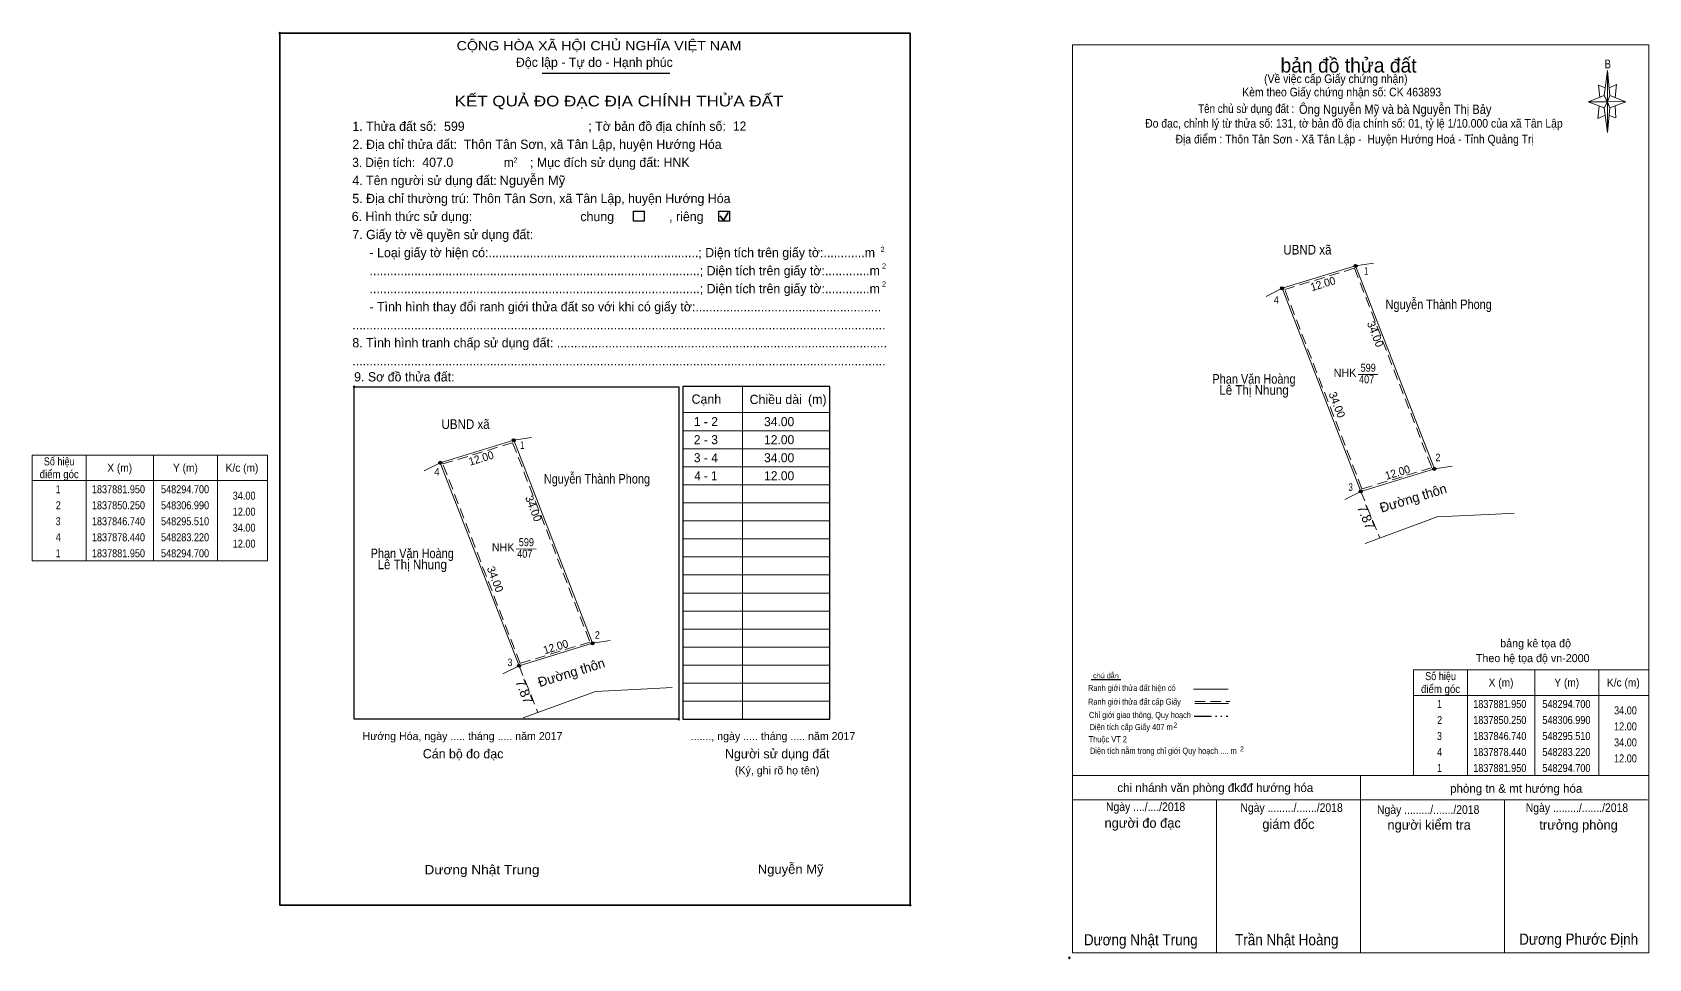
# Model space of a CAD drawing. Header units: metres. Extents: x 548220 to 548895, y 1837801 to 1837946.
# Drawn here: x 548219.5 to 548471.9, y 1837801 to 1837945.7 of the extents above; entities that cross this region are included whole.
import ezdxf
from ezdxf.enums import TextEntityAlignment as Align

# ---------------------------------------------------------------- set-up
doc = ezdxf.new("R2010")
doc.units = ezdxf.units.M
doc.header["$LTSCALE"] = 0.54
doc.header["$PDMODE"] = 32
doc.header["$PDSIZE"] = 0.27
doc.linetypes.add('DASH_DOUBLE_DOT', pattern=[9.2, 5, -1.2, 0.3, -1.2, 0.3, -1.2])
doc.linetypes.add('MEDIUM_DASHED', pattern=[4.5, 3, -1.5])
for name, color, linetype, lineweight in [('1', 7, 'Continuous', 13), ('10', 7, 'Continuous', 13), ('11', 7, 'Continuous', 25), ('2', 7, 'Continuous', 35), ('27', 7, 'Continuous', 13), ('4', 7, 'Continuous', 13), ('50', 7, 'Continuous', 25), ('63', 7, 'Continuous', 13)]:
    doc.layers.add(name, color=color, linetype=linetype, lineweight=lineweight)
for name, color, linetype in [('36', 7, 'Continuous'), ('48', 7, 'Continuous'), ('52', 7, 'Continuous'), ('6', 7, 'Continuous'), ('9', 7, 'Continuous')]:
    doc.layers.add(name, color=color, linetype=linetype)

msp = doc.modelspace()

# ---------------------------------------------------------------- hatches: boundary and pattern name
at = {"layer": '11'}
for points in [[(548426.3947, 1837909.19, 1), (548425.9253, 1837909.19, 1)], [(548414.9147, 1837905.68, 1), (548414.4453, 1837905.68, 1)], [(548414.9147, 1837905.68, 1), (548414.4453, 1837905.68, 1)], [(548294.9347, 1837881.95, 1), (548294.4653, 1837881.95, 1)], [(548283.4547, 1837878.44, 1), (548282.9853, 1837878.44, 1)], [(548283.4547, 1837878.44, 1), (548282.9853, 1837878.44, 1)], [(548438.6847, 1837877.49, 1), (548438.2153, 1837877.49, 1)], [(548427.2047, 1837873.98, 1), (548426.7353, 1837873.98, 1)], [(548307.2247, 1837850.25, 1), (548306.7553, 1837850.25, 1)], [(548295.7447, 1837846.74, 1), (548295.2753, 1837846.74, 1)]]:
    msp.add_hatch(color=256, dxfattribs=at).paths.add_polyline_path(points)

# ---------------------------------------------------------------- linework, layer by layer
at = {"layer": '1', "lineweight": 25}
for p, q in [((548299.15, 1837939.27), (548319.05, 1837939.27)), ((548344.04, 1837838.38), (548344.04, 1837890.33))]:
    msp.add_line(p, q, dxfattribs=at)
at = {"layer": '1', "lineweight": 35}
for p, q in [((548326.91, 1837917.02), (548327.47, 1837916.29)), ((548327.47, 1837916.29), (548328.15, 1837917.51))]:
    msp.add_line(p, q, dxfattribs=at)
at = {"layer": '1'}
for p, q in [((548330.43, 1837890.33), (548330.43, 1837838.38)), ((548321.11, 1837886.27), (548336.87, 1837886.27)), ((548336.87, 1837886.27), (548344.04, 1837886.27)), ((548321.11, 1837883.45), (548336.87, 1837883.45)), ((548336.87, 1837883.45), (548344.04, 1837883.45)), ((548321.11, 1837880.64), (548336.87, 1837880.64)), ((548336.87, 1837880.64), (548344.04, 1837880.64)), ((548321.11, 1837877.82), (548336.87, 1837877.82)), ((548336.87, 1837877.82), (548344.04, 1837877.82)), ((548321.11, 1837875), (548336.87, 1837875)), ((548336.87, 1837875), (548344.04, 1837875)), ((548321.11, 1837872.19), (548336.87, 1837872.19)), ((548336.87, 1837872.19), (548344.04, 1837872.19)), ((548321.11, 1837869.37), (548336.87, 1837869.37)), ((548336.87, 1837869.37), (548344.04, 1837869.37)), ((548321.11, 1837866.55), (548336.87, 1837866.55)), ((548336.87, 1837866.55), (548344.04, 1837866.55)), ((548321.11, 1837863.73), (548336.87, 1837863.73)), ((548336.87, 1837863.73), (548344.04, 1837863.73)), ((548321.11, 1837860.92), (548336.87, 1837860.92)), ((548336.87, 1837860.92), (548344.04, 1837860.92)), ((548321.11, 1837858.1), (548336.87, 1837858.1)), ((548336.87, 1837858.1), (548344.04, 1837858.1)), ((548321.11, 1837855.28), (548336.87, 1837855.28)), ((548336.87, 1837855.28), (548344.04, 1837855.28)), ((548321.11, 1837852.47), (548336.87, 1837852.47)), ((548336.87, 1837852.47), (548344.04, 1837852.47)), ((548321.11, 1837849.65), (548336.87, 1837849.65)), ((548336.87, 1837849.65), (548344.04, 1837849.65)), ((548321.11, 1837846.83), (548336.87, 1837846.83)), ((548336.87, 1837846.83), (548344.04, 1837846.83)), ((548321.11, 1837844.02), (548336.87, 1837844.02)), ((548336.87, 1837844.02), (548344.04, 1837844.02)), ((548321.11, 1837841.2), (548336.87, 1837841.2)), ((548336.87, 1837841.2), (548344.04, 1837841.2))]:
    msp.add_line(p, q, dxfattribs=at)
for points in [[(548426.16, 1837909.19), (548438.45, 1837877.49), (548426.97, 1837873.98), (548414.68, 1837905.68)], [(548294.7, 1837881.95), (548306.99, 1837850.25), (548295.51, 1837846.74), (548283.22, 1837878.44)]]:
    msp.add_lwpolyline(points, close=True, dxfattribs=at)
at = {"layer": '1', "lineweight": 25}
msp.add_lwpolyline([(548272.13, 1837838.38), (548269.76, 1837838.38), (548269.76, 1837890.31), (548320.45, 1837890.31), (548320.45, 1837838.38), (548316.54, 1837838.38)], close=True, dxfattribs=at)
msp.add_lwpolyline([(548344.04, 1837890.33), (548321.11, 1837890.33), (548321.11, 1837838.38), (548344.04, 1837838.38), (548344.04, 1837838.89)], dxfattribs=at)
at = {"layer": '1'}
for p in [(548258.16, 1837945.52), (548269.76, 1837890.31), (548320.45, 1837838.38), (548356.59, 1837809.37)]:
    msp.add_point(p, dxfattribs=at)
at = {"layer": '10', "linetype": 'MEDIUM_DASHED'}
for p, q in [((548426.97, 1837873.98), (548429.92, 1837866.69)), ((548295.51, 1837846.74), (548298.46, 1837839.45))]:
    msp.add_line(p, q, dxfattribs=at)
at = {"layer": '10'}
for p, q in [((548438.91, 1837869.98), (548448, 1837870.44)), ((548448, 1837870.44), (548450.89, 1837870.59)), ((548427.64, 1837865.85), (548438.91, 1837869.98)), ((548296.18, 1837838.61), (548307.45, 1837842.74)), ((548307.45, 1837842.74), (548316.54, 1837843.2)), ((548316.54, 1837843.2), (548319.43, 1837843.35))]:
    msp.add_line(p, q, dxfattribs=at)
for points in [[(548414.68, 1837905.68), (548426.16, 1837909.19), (548438.45, 1837877.49), (548426.97, 1837873.98)], [(548283.22, 1837878.44), (548294.7, 1837881.95), (548306.99, 1837850.25), (548295.51, 1837846.74)]]:
    msp.add_lwpolyline(points, close=True, dxfattribs=at)
at = {"layer": '10', "linetype": 'MEDIUM_DASHED'}
for points in [[(548415.08, 1837905.49), (548425.98, 1837908.82), (548438.05, 1837877.68), (548427.15, 1837874.35)], [(548283.62, 1837878.25), (548294.52, 1837881.58), (548306.59, 1837850.44), (548295.69, 1837847.11)]]:
    msp.add_lwpolyline(points, close=True, dxfattribs=at)
at = {"layer": '11'}
for centre in [(548426.16, 1837909.19), (548414.68, 1837905.68), (548414.68, 1837905.68), (548294.7, 1837881.95), (548283.22, 1837878.44), (548283.22, 1837878.44), (548438.45, 1837877.49), (548426.97, 1837873.98), (548306.99, 1837850.25), (548295.51, 1837846.74)]:
    msp.add_circle(centre, 0.2347, dxfattribs=at)
at = {"layer": '2'}
msp.add_lwpolyline([(548258.16, 1837945.52), (548356.59, 1837945.52), (548356.59, 1837809.37), (548258.16, 1837809.37)], close=True, dxfattribs=at)
at = {"layer": '27'}
for p, q in [((548426.16, 1837909.19), (548428.94, 1837909.62)), ((548414.68, 1837905.68), (548412.17, 1837904.4)), ((548294.7, 1837881.95), (548297.48, 1837882.38)), ((548283.22, 1837878.44), (548280.71, 1837877.16)), ((548438.45, 1837877.49), (548441.23, 1837877.92)), ((548426.97, 1837873.98), (548424.46, 1837872.7)), ((548306.99, 1837850.25), (548309.77, 1837850.68)), ((548295.51, 1837846.74), (548293, 1837845.46))]:
    msp.add_line(p, q, dxfattribs=at)
at = {"layer": '4'}
for p, q in [((548464.97, 1837935.79), (548465.47, 1837939.69)), ((548464.97, 1837933.89), (548462.47, 1837934.79)), ((548465.87, 1837933.89), (548465.47, 1837929.99)), ((548465.87, 1837935.79), (548468.37, 1837934.79)), ((548466.67, 1837934.19), (548466.77, 1837932.29)), ((548466.77, 1837932.29), (548465.77, 1837932.69)), ((548400.85, 1837843.08), (548406.23, 1837843.08)), ((548401.05, 1837840.84), (548406.32, 1837840.84)), ((548381.92, 1837829.62), (548471.92, 1837829.62)), ((548381.92, 1837829.62), (548471.92, 1837829.62)), ((548381.92, 1837829.62), (548471.92, 1837829.62)), ((548426.92, 1837801.92), (548426.92, 1837829.62)), ((548381.92, 1837825.82), (548471.72, 1837825.82)), ((548404.42, 1837801.92), (548404.42, 1837825.82)), ((548449.42, 1837801.92), (548449.42, 1837825.82)), ((548471.92, 1837801.92), (548381.92, 1837801.92))]:
    msp.add_line(p, q, dxfattribs=at)
at = {"layer": '4', "lineweight": 25}
msp.add_line((548389.47, 1837844.57), (548384.85, 1837844.57), dxfattribs=at)
at = {"layer": '4', "linetype": 'MEDIUM_DASHED'}
msp.add_line((548401.05, 1837841.16), (548406.49, 1837841.16), dxfattribs=at)
at = {"layer": '4', "linetype": 'DASH_DOUBLE_DOT', "lineweight": 25}
msp.add_line((548400.95, 1837838.87), (548406.19, 1837838.87), dxfattribs=at)
at = {"layer": '4'}
for points in [[(548381.92, 1837943.72), (548471.92, 1837943.72), (548471.92, 1837801.92), (548381.92, 1837801.92)], [(548465.47, 1837939.69), (548465.87, 1837935.79), (548465.47, 1837934.79)], [(548465.47, 1837934.79), (548462.47, 1837934.79), (548464.97, 1837935.79), (548465.87, 1837933.89), (548468.37, 1837934.79), (548465.47, 1837934.89)], [(548465.47, 1837934.79), (548465.47, 1837929.99), (548464.97, 1837933.89)]]:
    msp.add_lwpolyline(points, close=True, dxfattribs=at)
for points in [[(548465.17, 1837936.99), (548464.07, 1837937.39), (548464.27, 1837935.49)], [(548465.77, 1837936.99), (548466.87, 1837937.49), (548466.67, 1837935.49)], [(548465.47, 1837934.79), (548464.97, 1837935.79), (548462.47, 1837934.79)], [(548464.17, 1837934.19), (548463.97, 1837932.19), (548465.07, 1837932.69)], [(548465.47, 1837934.79), (548465.87, 1837933.89), (548468.37, 1837934.79)]]:
    msp.add_lwpolyline(points, dxfattribs=at)
msp.add_point((548381.45, 1837801.14), dxfattribs=at)
at = {"layer": '50'}
for points in [[(548313.39, 1837917.75), (548315.08, 1837917.75), (548315.08, 1837916.17), (548313.39, 1837916.17)], [(548326.69, 1837917.75), (548328.38, 1837917.75), (548328.38, 1837916.17), (548326.69, 1837916.17)]]:
    msp.add_lwpolyline(points, close=True, dxfattribs=at)
at = {"layer": '63'}
for p, q in [((548426.55, 1837892.25), (548429.65, 1837892.21)), ((548227.91, 1837879.65), (548227.91, 1837863.15)), ((548238.41, 1837879.65), (548238.41, 1837863.15)), ((548248.41, 1837879.65), (548248.41, 1837863.15)), ((548219.51, 1837875.65), (548256.21, 1837875.65)), ((548295.09, 1837865.01), (548298.19, 1837864.97)), ((548443.62, 1837846.12), (548443.62, 1837829.62)), ((548454.12, 1837846.12), (548454.12, 1837829.62)), ((548464.12, 1837846.12), (548464.12, 1837829.62)), ((548435.22, 1837842.12), (548471.92, 1837842.12))]:
    msp.add_line(p, q, dxfattribs=at)
for points in [[(548219.51, 1837879.65), (548256.21, 1837879.65), (548256.21, 1837863.15), (548219.51, 1837863.15)], [(548435.22, 1837846.12), (548471.92, 1837846.12), (548471.92, 1837829.62), (548435.22, 1837829.62)]]:
    msp.add_lwpolyline(points, close=True, dxfattribs=at)

# ---------------------------------------------------------------- texts
at = {"layer": '1'}
for s, height, width, p in [('CỘNG HÒA XÃ HỘI CHỦ NGHĨA VIỆT NAM', 1.446, 1.15, (548285.77, 1837942.84)), ('3. Diện tích:', 1.446, 0.95, (548269.48, 1837924.62)), ('2', 0.8261, 0.9, (548294.64, 1837925.28)), ('m', 1.446, 0.95, (548293.15, 1837924.62)), ('2', 0.8261, 0.9, (548351.98, 1837911.35)), ('2', 0.8261, 0.9, (548352.2, 1837908.77)), ('2', 0.8261, 0.9, (548352.2, 1837905.95)), ('Dương Nhật Trung', 1.446, 1.1, (548280.75, 1837814.18))]:
    msp.add_text(s, height=height, dxfattribs=dict(at, width=width)).set_placement(p)
for s, height, p in [('Độc lập - Tự do - Hạnh phúc', 1.446, (548295.02, 1837940.26)), ('1. Thửa đất số:', 1.446, (548269.48, 1837930.26)), ('; Tờ bản đồ địa chính số:', 1.446, (548306.33, 1837930.27)), ('2. Địa chỉ thửa đất:', 1.446, (548269.48, 1837927.44)), ('; Mục đích sử dụng đất: HNK', 1.446, (548297.22, 1837924.62)), ('4. Tên người sử dụng đất:', 1.446, (548269.48, 1837921.81)), ('5. Địa chỉ thường trú: Thôn Tân Sơn, xã Tân Lập, huyện Hướng Hóa', 1.446, (548269.48, 1837918.99)), ('chung                , riêng', 1.446, (548305.09, 1837916.17)), ('7. Giấy tờ về quyền sử dụng đất:', 1.446, (548269.48, 1837913.36)), ('     - Loại giấy tờ hiện có:.............................................................; Diện tích trên giấy tờ:............m', 1.446, (548269.48, 1837910.54)), ('     ................................................................................................; Diện tích trên giấy tờ:.............m', 1.446, (548269.48, 1837907.72)), ('     ................................................................................................; Diện tích trên giấy tờ:.............m', 1.446, (548269.48, 1837904.91)), ('     - Tình hình thay đổi ranh giới thửa đất so với khi có giấy tờ:......................................................', 1.446, (548269.48, 1837902.09)), ('...........................................................................................................................................................', 1.446, (548269.48, 1837899.27)), ('8. Tình hình tranh chấp sử dụng đất: ................................................................................................', 1.446, (548269.48, 1837896.46)), ('...........................................................................................................................................................', 1.446, (548269.48, 1837893.64)), ('9. Sơ đồ thửa đất:', 1.446, (548269.76, 1837891.14)), ('Cạnh', 1.446, (548322.46, 1837887.66)), ('Chiều dài', 1.446, (548331.52, 1837887.61)), ('(m)', 1.446, (548340.64, 1837887.63)), ('Hướng Hóa, ngày ..... tháng ..... năm 2017', 1.239, (548271.08, 1837835.14)), ('......., ngày ..... tháng ..... năm 2017', 1.239, (548322.32, 1837835.14)), ('Cán bộ đo đạc', 1.446, (548280.49, 1837832.28)), ('Người sử dụng đất', 1.446, (548327.68, 1837832.28)), ('(Ký, ghi rõ họ tên)', 1.239, (548329.23, 1837829.79))]:
    msp.add_text(s, height=height, dxfattribs=at).set_placement(p)
for s, height, width, p in [('KẾT QUẢ ĐO ĐẠC ĐỊA CHÍNH THỬA ĐẤT', 1.653, 1.2, (548311.12, 1837934.09)), ('599', 1.25, 0.85, (548428.12, 1837892.66)), ('407', 1.25, 0.85, (548427.875, 1837890.85)), ('599', 1.25, 0.85, (548296.66, 1837865.42)), ('407', 1.25, 0.85, (548296.415, 1837863.61))]:
    msp.add_text(s, height=height, dxfattribs=dict(at, width=width)).set_placement(p, align=Align.CENTER)
for p in [(548424.495, 1837891.86), (548293.035, 1837864.62)]:
    msp.add_text('NHK', height=1.25, dxfattribs=at).set_placement(p, align=Align.CENTER)
at = {"layer": '10'}
for s, rotation, p in [('Đường thôn', 17.001, (548430.2, 1837870.64)), ('7.87', 292.054, (548426.36, 1837871.49)), ('Đường thôn', 17.001, (548298.74, 1837843.4)), ('7.87', 292.054, (548294.9, 1837844.25))]:
    msp.add_text(s, height=1.5, rotation=rotation, dxfattribs=at).set_placement(p)
at = {"layer": '36'}
for s, width, p in [('UBND xã', 0.9, (548418.625, 1837910.96)), ('Nguyễn Thành Phong', 0.85, (548439.13, 1837902.43)), ('Phan Văn Hoàng', 0.85, (548410.285, 1837890.79)), ('Lê Thị Nhung', 0.9, (548410.29, 1837889.06)), ('UBND xã', 0.9, (548287.17, 1837883.72)), ('Nguyễn Thành Phong', 0.85, (548307.68, 1837875.19)), ('Phan Văn Hoàng', 0.85, (548278.835, 1837863.55)), ('Lê Thị Nhung', 0.9, (548278.84, 1837861.82))]:
    msp.add_text(s, height=1.5, dxfattribs=dict(at, width=width)).set_placement(p, align=Align.CENTER)
at = {"layer": '4'}
for s, height, p in [('bản đồ thửa đất', 2.25, (548425.055, 1837939.37)), ('bảng kê tọa độ', 1.25, (548454.265, 1837849.63)), ('Theo hệ tọa độ vn-2000', 1.25, (548453.815, 1837847.31)), ('chi nhánh văn phòng đkđđ hướng hóa', 1.35, (548404.24, 1837827.03)), ('phòng tn & mt hướng hóa', 1.35, (548451.235, 1837826.91)), ('người đo đạc', 1.5, (548392.905, 1837821.45)), ('giám đốc', 1.5, (548415.655, 1837821.27)), ('người kiểm tra', 1.5, (548437.635, 1837821.15)), ('trưởng phòng', 1.5, (548460.975, 1837821.15))]:
    msp.add_text(s, height=height, dxfattribs=at).set_placement(p, align=Align.CENTER)
for s, height, width, p in [('B', 1.378, 0.8, (548465.54, 1837940.03)), ('(Về việc cấp Giấy chứng nhận)', 1.35, 0.9, (548423.065, 1837937.73)), ('Kèm theo Giấy chứng nhận số: CK 463893', 1.35, 0.9, (548423.985, 1837935.65)), ('Tên chủ sử dụng đất :', 1.35, 0.85, (548409.065, 1837933.07)), ('Đo đạc, chỉnh lý từ thửa số: 131, tờ bản đồ địa chính số: 01, tỷ lệ 1/10.000 của xã Tân Lập', 1.35, 0.9, (548425.89, 1837930.77)), ('Địa điểm : Thôn Tân Sơn - Xã Tân Lập -  Huyện Hướng Hoá - Tỉnh Quảng Trị ', 1.35, 0.9, (548426.235, 1837928.3)), ('chú dẫn', 0.7999, 1.05, (548387.16, 1837844.8)), ('Ranh giới thửa đất hiện có ', 0.96, 0.9, (548391.365, 1837842.8)), ('Ranh giới thửa đất cấp Giấy', 0.96, 0.9, (548391.62, 1837840.65)), ('Chỉ giới giao thông, Quy hoạch', 0.96, 0.9, (548392.48, 1837838.58)), ('Diện tích cấp Giấy 407 m', 0.96, 0.9, (548391.11, 1837836.7)), ('2', 0.8, 0.8, (548398, 1837837.08)), ('Thuộc VT 2', 0.96, 0.9, (548387.455, 1837834.79)), ('Diện tích nằm trong chỉ giới Quy hoạch .... m', 0.96, 0.9, (548396.125, 1837832.99)), ('2', 0.8, 0.8, (548408.41, 1837833.37)), ('Ngày ..../..../2018', 1.35, 0.9, (548393.36, 1837824.05)), ('Ngày ........./......./2018', 1.35, 0.9, (548416.16, 1837823.92)), ('Ngày ........./......./2018', 1.35, 0.9, (548437.49, 1837823.61)), ('Ngày ........./......./2018', 1.35, 0.9, (548460.72, 1837823.91)), ('Dương Nhật Trung', 1.75, 0.9, (548392.605, 1837803.08)), ('Trần Nhật Hoàng', 1.75, 0.9, (548415.4, 1837803.09)), ('Dương Phước Định', 1.75, 0.9, (548460.985, 1837803.18))]:
    msp.add_text(s, height=height, dxfattribs=dict(at, width=width)).set_placement(p, align=Align.CENTER)
at = {"layer": '4', "width": 0.9}
msp.add_text('Ông Nguyễn Mỹ và bà Nguyễn Thị Bảy', height=1.44, dxfattribs=at).set_placement((548417.31, 1837932.92))
at = {"layer": '48'}
msp.add_text('6. Hình thức sử dụng:', height=1.446, dxfattribs=at).set_placement((548269.38, 1837916.19))
at = {"layer": '52'}
for s, p in [('1 - 2', (548324.695, 1837884.16)), ('34.00', (548336.135, 1837884.16)), ('2 - 3', (548324.695, 1837881.34)), ('12.00', (548336.135, 1837881.34)), ('3 - 4', (548324.695, 1837878.52)), ('34.00', (548336.135, 1837878.52)), ('12.00', (548336.135, 1837875.71))]:
    msp.add_text(s, height=1.408, dxfattribs=at).set_placement(p, align=Align.CENTER)
at = {"layer": '52', "width": 0.95}
msp.add_text('4 - 1', height=1.408, dxfattribs=at).set_placement((548324.695, 1837875.71), align=Align.CENTER)
at = {"layer": '6'}
for s, p in [('599', (548283.8, 1837930.27)), ('Thôn Tân Sơn, xã Tân Lập, huyện Hướng Hóa', (548286.88, 1837927.45)), ('407.0', (548280.4, 1837924.64))]:
    msp.add_text(s, height=1.446, dxfattribs=at).set_placement(p)
for s, width, p in [('12', 0.95, (548328.95, 1837930.29)), ('Nguyễn Mỹ', 1.05, (548292.46, 1837921.83)), ('Nguyễn Mỹ', 1.05, (548332.8, 1837814.26))]:
    msp.add_text(s, height=1.446, dxfattribs=dict(at, width=width)).set_placement(p)
at = {"layer": '63', "width": 0.95}
for p in [(548421.2373, 1837905.7962), (548289.7773, 1837878.5562), (548432.8873, 1837876.3462), (548301.4273, 1837849.1062)]:
    msp.add_text('12.00', height=1.25, rotation=17.001, dxfattribs=at).set_placement(p, align=Align.CENTER)
at = {"layer": '63'}
for p in [(548428.654, 1837898.3109), (548422.674, 1837887.2709), (548297.194, 1837871.0709), (548291.214, 1837860.0309)]:
    msp.add_text('34.00', height=1.25, rotation=291.191, dxfattribs=at).set_placement(p, align=Align.CENTER)
for s, width, p in [('Số hiệu', 0.85, (548223.71, 1837878.03)), ('X (m)', 0.95, (548233.16, 1837877.03)), ('Y (m)', 0.95, (548243.415, 1837877.03)), ('K/c (m)', 0.95, (548252.255, 1837877.03)), ('điểm góc', 0.9, (548223.71, 1837876.03)), (' 1', 0.75, (548223.36, 1837873.68)), ('1837881.950', 0.85, (548232.96, 1837873.68)), ('548294.700', 0.85, (548243.36, 1837873.68)), (' 2', 0.85, (548223.365, 1837871.18)), ('1837850.250', 0.85, (548232.96, 1837871.18)), ('548306.990', 0.85, (548243.36, 1837871.18)), (' 3', 0.8, (548223.355, 1837868.68)), ('1837846.740', 0.85, (548232.96, 1837868.68)), ('548295.510', 0.85, (548243.36, 1837868.68)), (' 4', 0.85, (548223.36, 1837866.18)), ('1837878.440', 0.85, (548232.96, 1837866.18)), ('548283.220', 0.85, (548243.36, 1837866.18)), (' 1', 0.75, (548223.36, 1837863.68)), ('1837881.950', 0.85, (548232.96, 1837863.68)), ('548294.700', 0.85, (548243.36, 1837863.68)), ('Số hiệu', 0.85, (548439.42, 1837844.5)), ('điểm góc', 0.9, (548439.42, 1837842.5)), ('X (m)', 0.95, (548448.87, 1837843.5)), ('Y (m)', 0.95, (548459.125, 1837843.5)), ('K/c (m)', 0.95, (548467.965, 1837843.5)), (' 1', 0.75, (548439.07, 1837840.15)), ('1837881.950', 0.85, (548448.67, 1837840.15)), ('548294.700', 0.85, (548459.07, 1837840.15)), (' 2', 0.85, (548439.075, 1837837.65)), ('1837850.250', 0.85, (548448.67, 1837837.65)), ('548306.990', 0.85, (548459.07, 1837837.65)), (' 3', 0.8, (548439.065, 1837835.15)), ('1837846.740', 0.85, (548448.67, 1837835.15)), ('548295.510', 0.85, (548459.07, 1837835.15)), (' 4', 0.85, (548439.07, 1837832.65)), ('1837878.440', 0.85, (548448.67, 1837832.65)), ('548283.220', 0.85, (548459.07, 1837832.65)), (' 1', 0.75, (548439.07, 1837830.15)), ('1837881.950', 0.85, (548448.67, 1837830.15)), ('548294.700', 0.85, (548459.07, 1837830.15))]:
    msp.add_text(s, height=1.25, dxfattribs=dict(at, width=width)).set_placement(p, align=Align.CENTER)
at = {"layer": '63', "width": 0.85}
for s, p in [('34.00', (548254.36, 1837872.68)), ('12.00', (548254.36, 1837870.18)), ('34.00', (548254.36, 1837867.68)), ('12.00', (548254.36, 1837865.18)), ('34.00', (548470.07, 1837839.15)), ('12.00', (548470.07, 1837836.65)), ('34.00', (548470.07, 1837834.15)), ('12.00', (548470.07, 1837831.65))]:
    msp.add_text(s, height=1.25, dxfattribs=at).set_placement(p, align=Align.RIGHT)
at = {"layer": '9'}
for s, width, p in [('1', 0.75, (548427.815, 1837907.8)), ('4', 0.9, (548413.775, 1837903.28)), ('1', 0.75, (548296, 1837880.61)), ('2', 0.9, (548439.005, 1837878.69)), ('4', 0.95, (548282.69, 1837876.45)), ('3', 0.8, (548425.37, 1837874.06)), ('2', 0.9, (548307.74, 1837850.96)), ('3', 0.85, (548294.105, 1837846.69))]:
    msp.add_text(s, height=1.174, dxfattribs=dict(at, width=width)).set_placement(p, align=Align.CENTER)

doc.saveas('drawing.dxf')
